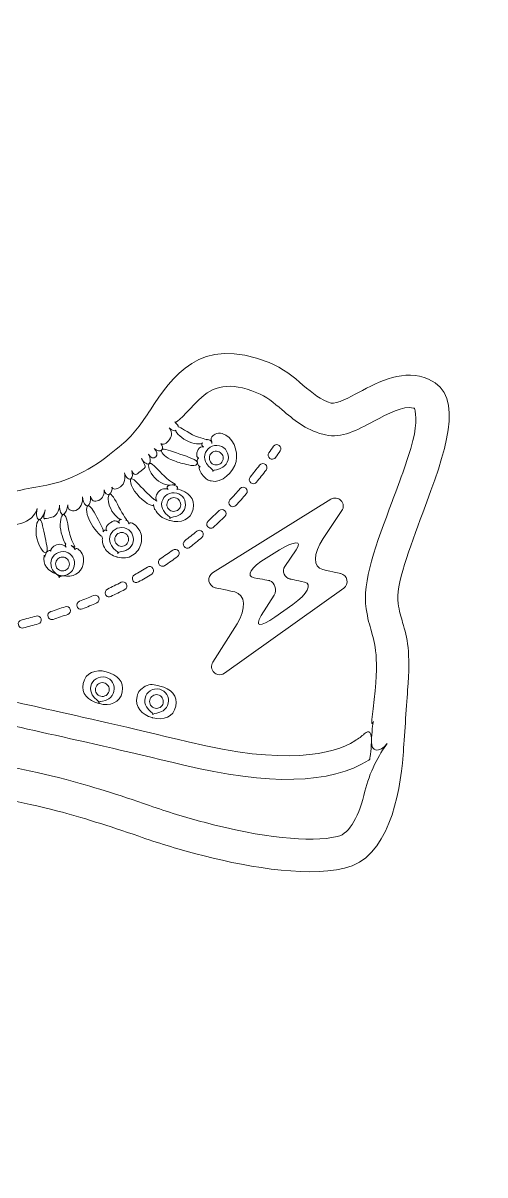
# Model space of a CAD drawing. Header units: inches. Extents: x 147 to 457, y -536 to -220.
# Drawn here: x 376.41 to 384.96, y -331.96 to -310.66 of the extents above; entities that cross this region are included whole.
import ezdxf

# ---------------------------------------------------------------- set-up
doc = ezdxf.new("R2010")
doc.units = ezdxf.units.IN
doc.header["$MEASUREMENT"] = 0
doc.layers.add('Layer 1', color=7, linetype='Continuous')

# ---------------------------------------------------------------- blocks, each defined once
blk = doc.blocks.new('block 5')
at = {"layer": 'Layer 1', "lineweight": 0}
for points in [[(303.59, -260.414), (238.257, -260.414), (183.057, -303.759), (165.153, -363.258), (165.153, -363.258), (442.028, -363.258), (442.028, -363.258), (424.123, -303.759), (368.923, -260.414), (303.59, -260.414)], [(303.59, -260.414), (253.373, -260.414), (210.944, -303.759), (197.185, -363.258), (197.185, -363.258), (409.998, -363.258), (409.998, -363.258), (396.235, -303.759), (353.809, -260.414), (303.59, -260.414)]]:
    blk.add_open_spline(points, degree=3, knots=[0, 0, 0, 0, 1, 1, 1, 2, 2, 2, 3, 3, 3, 3], dxfattribs=at)
blk = doc.blocks.new('block 115')
at = {"layer": 'Layer 1', "lineweight": 0}
for points, knots in [([(369.401, -321.763), (369.078, -323.253), (373.072, -324.394), (373.878, -324.606), (374.415, -324.748), (374.9, -324.851), (375.283, -324.9), (375.283, -324.9), (375.321, -324.906), (375.321, -324.906), (375.833, -324.971), (376.315, -325.035), (377.054, -325.23), (377.49, -325.346), (377.982, -325.498), (378.552, -325.697), (378.891, -325.815), (379.255, -325.927), (379.605, -326.02), (380.435, -326.239), (381.585, -326.464), (382.36, -326.289), (383.165, -326.106), (383.388, -324.948), (383.445, -324.196), (383.472, -323.865), (383.502, -323.329), (383.529, -322.997), (383.589, -322.274), (383.518, -322.024), (383.437, -321.745), (383.406, -321.636), (383.376, -321.534), (383.352, -321.39), (383.299, -321.07), (383.569, -320.351), (383.808, -319.717), (384.224, -318.603), (384.618, -317.551), (383.918, -317.241), (383.472, -317.044), (383.011, -317.281), (382.619, -317.489), (382.468, -317.571), (382.217, -317.705), (382.111, -317.683), (381.925, -317.632), (381.771, -317.502), (381.591, -317.352), (381.418, -317.204), (381.221, -317.038), (380.964, -316.934), (379.67, -316.42), (379.17, -317.203), (378.766, -317.81), (378.607, -318.049), (378.457, -318.273), (378.276, -318.418), (378.276, -318.418), (378.187, -318.493), (378.187, -318.493), (377.906, -318.727), (377.437, -319.116), (376.715, -319.228), (376.333, -319.289), (375.99, -319.378), (375.719, -319.464), (375.402, -319.564), (374.883, -319.643), (374.554, -319.677), (374.44, -319.69), (374.34, -319.706), (374.246, -319.726), (373.921, -319.797), (373.417, -319.879), (373.086, -319.877), (373.02, -319.877), (372.961, -319.878), (372.903, -319.882), (372.571, -319.902), (372.245, -319.975), (372.154, -319.947), (372.103, -319.932), (372.047, -319.915), (371.987, -319.9), (371.469, -319.762), (370.717, -319.674), (370.075, -320.041), (369.669, -320.272), (369.609, -320.617), (369.519, -321.139), (369.491, -321.31), (369.454, -321.517), (369.401, -321.763)], [0, 0, 0, 0, 1, 1, 1, 2, 2, 2, 3, 3, 3, 4, 4, 4, 5, 5, 5, 6, 6, 6, 7, 7, 7, 8, 8, 8, 9, 9, 9, 10, 10, 10, 11, 11, 11, 12, 12, 12, 13, 13, 13, 14, 14, 14, 15, 15, 15, 16, 16, 16, 17, 17, 17, 18, 18, 18, 19, 19, 19, 20, 20, 20, 21, 21, 21, 22, 22, 22, 23, 23, 23, 24, 24, 24, 25, 25, 25, 26, 26, 26, 27, 27, 27, 28, 28, 28, 29, 29, 29, 30, 30, 30, 31, 31, 31, 31]), ([(370.303, -320.613), (370.321, -320.594), (370.346, -320.578), (370.372, -320.562), (370.861, -320.284), (371.498, -320.391), (371.834, -320.48), (371.863, -320.487), (371.891, -320.495), (371.915, -320.503), (371.961, -320.516), (372.027, -320.47), (372.07, -320.405), (372.027, -320.47), (372.047, -320.543), (372.105, -320.565), (372.047, -320.544), (371.857, -320.771), (371.835, -321.103), (371.832, -321.143), (371.831, -321.181), (371.831, -321.221), (371.835, -321.553), (371.971, -321.792), (371.989, -321.782), (371.971, -321.792), (372.012, -321.835), (372.08, -321.867), (372.15, -321.9), (372.212, -321.918), (372.217, -321.912), (372.212, -321.918), (372.323, -321.975), (372.468, -322.034), (372.613, -322.095), (372.727, -322.135), (372.722, -322.127), (372.719, -322.123), (372.716, -322.118), (372.712, -322.114), (372.699, -322.102), (372.689, -322.09), (372.68, -322.077), (372.661, -322.057), (372.582, -322.086), (372.519, -322.077), (372.477, -322.072), (372.424, -322.122), (372.391, -322.113), (372.391, -322.113), (372.391, -322.113), (372.389, -322.113), (372.424, -322.122), (372.477, -322.071), (372.516, -322.077), (372.579, -322.086), (372.606, -322.03), (372.567, -321.984), (372.531, -321.935), (372.491, -321.88), (372.473, -321.878), (372.491, -321.88), (372.323, -321.652), (372.286, -321.324), (372.279, -321.261), (372.278, -321.197), (372.281, -321.14), (372.305, -320.809), (372.439, -320.623), (372.355, -320.631), (372.332, -320.633), (372.31, -320.631), (372.287, -320.628), (372.31, -320.631), (372.335, -320.631), (372.359, -320.629), (372.442, -320.62), (372.56, -320.515), (372.554, -320.418), (372.56, -320.515), (372.637, -320.517), (372.818, -320.494), (372.997, -320.472), (373.168, -320.402), (373.206, -320.311), (373.168, -320.402), (373.182, -320.481), (373.224, -320.485), (373.268, -320.487), (373.32, -320.43), (373.351, -320.357), (373.32, -320.43), (373.39, -320.498), (373.497, -320.511), (373.558, -320.519), (373.623, -320.528), (373.691, -320.542), (373.694, -320.542), (373.698, -320.542), (373.702, -320.542), (373.705, -320.541), (373.734, -320.438), (373.801, -320.33), (373.734, -320.438), (373.751, -320.547), (373.797, -320.538), (373.845, -320.527), (373.899, -320.449), (373.944, -320.384), (373.902, -320.447), (373.89, -320.503), (373.905, -320.498), (373.911, -320.494), (373.92, -320.491), (373.928, -320.486), (373.935, -320.481), (373.996, -320.438), (374.119, -320.391), (374.232, -320.348), (374.342, -320.225), (374.391, -320.107), (374.342, -320.224), (374.361, -320.317), (374.406, -320.308), (374.451, -320.299), (374.503, -320.222), (374.537, -320.141), (374.503, -320.222), (374.573, -320.279), (374.683, -320.27), (374.79, -320.26), (374.895, -320.172), (374.93, -320.068), (374.895, -320.172), (374.913, -320.26), (374.955, -320.264), (374.998, -320.266), (375.048, -320.195), (375.075, -320.106), (375.048, -320.195), (375.064, -320.268), (375.105, -320.27), (375.13, -320.271), (375.153, -320.272), (375.179, -320.275), (375.231, -320.279), (375.284, -320.27), (375.334, -320.247), (375.334, -320.248), (375.353, -320.237), (375.391, -320.223), (375.422, -320.209), (375.457, -320.109), (375.486, -320.004), (375.457, -320.109), (375.483, -320.184), (375.529, -320.167), (375.575, -320.148), (375.621, -320.079), (375.643, -320.01), (375.621, -320.079), (375.684, -320.108), (375.776, -320.077), (375.868, -320.047), (375.95, -319.942), (375.975, -319.847), (375.95, -319.942), (375.978, -320.013), (376.021, -320.001), (376.065, -319.988), (376.108, -319.927), (376.125, -319.862), (376.107, -319.927), (376.219, -319.946), (376.366, -319.911), (376.515, -319.877), (376.641, -319.754), (376.672, -319.634), (376.641, -319.754), (376.67, -319.848), (376.711, -319.839), (376.754, -319.832), (376.794, -319.748), (376.819, -319.658), (376.794, -319.748), (376.791, -319.825), (376.798, -319.824), (376.8, -319.824), (376.805, -319.822), (376.81, -319.822), (376.855, -319.815), (376.9, -319.805), (376.944, -319.797), (377.019, -319.78), (377.079, -319.678), (377.086, -319.571), (377.079, -319.678), (377.114, -319.756), (377.156, -319.744), (377.197, -319.732), (377.23, -319.651), (377.236, -319.565), (377.23, -319.651), (377.301, -319.702), (377.388, -319.67), (377.473, -319.64), (377.518, -319.526), (377.51, -319.419), (377.518, -319.526), (377.571, -319.597), (377.609, -319.582), (377.648, -319.566), (377.663, -319.486), (377.658, -319.406), (377.663, -319.486), (377.739, -319.523), (377.811, -319.484), (377.885, -319.445), (377.924, -319.357), (377.908, -319.287), (377.924, -319.357), (377.972, -319.393), (378.008, -319.371), (378.046, -319.347), (378.064, -319.289), (378.054, -319.24), (378.064, -319.289), (378.138, -319.287), (378.213, -319.232), (378.289, -319.18), (378.31, -319.065), (378.284, -318.973), (378.31, -319.065), (378.374, -319.113), (378.407, -319.088), (378.438, -319.064), (378.439, -318.994), (378.423, -318.931), (378.439, -318.994), (378.489, -319.022), (378.518, -318.998), (378.537, -318.982), (378.554, -318.969), (378.572, -318.954), (378.572, -318.954), (378.655, -318.886), (378.655, -318.886), (378.66, -318.881), (378.666, -318.876), (378.672, -318.871), (378.68, -318.862), (378.647, -318.792), (378.603, -318.71), (378.647, -318.792), (378.714, -318.833), (378.746, -318.804), (378.776, -318.775), (378.769, -318.698), (378.733, -318.63), (378.769, -318.698), (378.831, -318.719), (378.867, -318.68), (378.903, -318.639), (378.886, -318.573), (378.839, -318.525), (378.886, -318.573), (378.952, -318.581), (378.978, -318.548), (379.006, -318.515), (378.992, -318.467), (378.959, -318.432), (378.992, -318.467), (379.069, -318.431), (379.12, -318.358), (379.171, -318.286), (379.166, -318.192), (379.114, -318.144), (379.166, -318.192), (379.224, -318.207), (379.237, -318.186), (379.224, -318.207), (379.302, -318.308), (379.435, -318.377), (379.565, -318.45), (379.702, -318.449), (379.732, -318.42), (379.702, -318.449), (379.715, -318.486), (379.753, -318.492), (379.715, -318.486), (379.666, -318.504), (379.65, -318.54), (379.642, -318.56), (379.634, -318.582), (379.629, -318.606), (379.624, -318.622), (379.624, -318.638), (379.624, -318.652), (379.624, -318.678), (379.643, -318.701), (379.663, -318.706), (379.643, -318.701), (379.627, -318.736), (379.635, -318.78), (379.646, -318.825), (379.67, -318.859), (379.675, -318.859), (379.679, -318.86), (379.682, -318.859), (379.685, -318.859), (379.682, -318.859), (379.676, -318.87), (379.671, -318.878), (379.663, -318.889), (379.684, -318.963), (379.744, -319.031), (379.778, -319.073), (379.821, -319.107), (379.875, -319.122), (379.875, -319.122), (379.889, -319.124), (379.89, -319.124), (380.087, -319.177), (380.307, -318.964), (380.352, -318.765), (380.394, -318.57), (380.299, -318.301), (380.093, -318.245), (380.052, -318.235), (380.009, -318.244), (379.967, -318.261), (379.901, -318.286), (379.882, -318.327), (379.894, -318.365), (379.901, -318.388), (379.905, -318.414), (379.903, -318.433), (379.905, -318.414), (379.897, -318.395), (379.887, -318.381), (379.867, -318.357), (379.828, -318.359), (379.815, -318.362), (379.828, -318.359), (379.7, -318.342), (379.549, -318.269), (379.397, -318.194), (379.289, -318.11), (379.281, -318.122), (379.289, -318.11), (379.259, -318.07), (379.216, -318.031), (379.259, -318.07), (379.428, -317.859), (379.663, -317.626), (379.928, -317.361), (380.223, -317.286), (380.74, -317.492), (380.907, -317.558), (381.051, -317.68), (381.205, -317.81), (381.409, -317.982), (381.639, -318.177), (381.958, -318.261), (381.958, -318.261), (382.01, -318.274), (382.01, -318.274), (382.304, -318.34), (382.595, -318.184), (382.903, -318.019), (383.159, -317.882), (383.45, -317.728), (383.638, -317.777), (383.644, -317.778), (383.651, -317.782), (383.656, -317.784), (383.669, -317.788), (383.716, -318.057), (383.627, -318.377), (383.526, -318.753), (383.352, -319.218), (383.242, -319.504), (382.953, -320.278), (382.68, -321.007), (382.76, -321.487), (382.789, -321.666), (382.825, -321.794), (382.858, -321.908), (382.943, -322.205), (383.012, -322.438), (382.866, -323.538), (382.864, -323.554), (382.864, -323.57), (382.864, -323.585), (382.864, -323.594), (382.864, -323.601), (382.865, -323.608), (382.865, -323.621), (382.879, -323.608), (382.894, -323.576), (382.879, -323.608), (382.866, -323.773), (382.86, -323.95), (382.852, -324.126), (383.004, -324.167), (383.151, -323.982), (383.004, -324.167), (382.815, -324.537), (382.738, -324.86), (382.637, -325.296), (382.468, -325.645), (382.227, -325.701), (381.715, -325.816), (380.84, -325.724), (379.76, -325.438), (379.423, -325.349), (379.074, -325.241), (378.749, -325.129), (378.164, -324.925), (377.659, -324.767), (377.206, -324.646), (376.433, -324.441), (375.931, -324.377), (375.398, -324.308), (375.398, -324.308), (375.359, -324.302), (375.359, -324.302), (375.007, -324.257), (374.536, -324.158), (374.031, -324.024), (374.005, -324.018), (373.98, -324.01), (373.956, -324.004), (373.914, -323.992), (373.838, -324.054), (373.769, -324.13), (373.838, -324.054), (373.775, -323.955), (373.645, -323.917), (373.515, -323.879), (373.397, -323.861), (373.382, -323.879), (373.397, -323.861), (373.151, -323.77), (372.838, -323.663), (370.997, -323.037), (369.902, -322.294), (369.989, -321.889), (370.046, -321.632), (370.081, -321.418), (370.113, -321.238), (370.113, -321.234), (370.113, -321.23), (370.115, -321.227), (370.117, -321.218), (370.043, -321.145), (369.964, -321.048), (370.043, -321.145), (370.137, -321.092), (370.168, -320.943), (370.197, -320.794), (370.239, -320.661), (370.234, -320.636), (370.239, -320.664), (370.266, -320.646), (370.303, -320.613), (370.303, -320.613), (370.303, -320.613), (370.303, -320.613)], [0, 0, 0, 0, 1, 1, 1, 2, 2, 2, 3, 3, 3, 4, 4, 4, 5, 5, 5, 6, 6, 6, 7, 7, 7, 8, 8, 8, 9, 9, 9, 10, 10, 10, 11, 11, 11, 12, 12, 12, 13, 13, 13, 14, 14, 14, 15, 15, 15, 16, 16, 16, 17, 17, 17, 18, 18, 18, 19, 19, 19, 20, 20, 20, 21, 21, 21, 22, 22, 22, 23, 23, 23, 24, 24, 24, 25, 25, 25, 26, 26, 26, 27, 27, 27, 28, 28, 28, 29, 29, 29, 30, 30, 30, 31, 31, 31, 32, 32, 32, 33, 33, 33, 34, 34, 34, 35, 35, 35, 36, 36, 36, 37, 37, 37, 38, 38, 38, 39, 39, 39, 40, 40, 40, 41, 41, 41, 42, 42, 42, 43, 43, 43, 44, 44, 44, 45, 45, 45, 46, 46, 46, 47, 47, 47, 48, 48, 48, 49, 49, 49, 50, 50, 50, 51, 51, 51, 52, 52, 52, 53, 53, 53, 54, 54, 54, 55, 55, 55, 56, 56, 56, 57, 57, 57, 58, 58, 58, 59, 59, 59, 60, 60, 60, 61, 61, 61, 62, 62, 62, 63, 63, 63, 64, 64, 64, 65, 65, 65, 66, 66, 66, 67, 67, 67, 68, 68, 68, 69, 69, 69, 70, 70, 70, 71, 71, 71, 72, 72, 72, 73, 73, 73, 74, 74, 74, 75, 75, 75, 76, 76, 76, 77, 77, 77, 78, 78, 78, 79, 79, 79, 80, 80, 80, 81, 81, 81, 82, 82, 82, 83, 83, 83, 84, 84, 84, 85, 85, 85, 86, 86, 86, 87, 87, 87, 88, 88, 88, 89, 89, 89, 90, 90, 90, 91, 91, 91, 92, 92, 92, 93, 93, 93, 94, 94, 94, 95, 95, 95, 96, 96, 96, 97, 97, 97, 98, 98, 98, 99, 99, 99, 100, 100, 100, 101, 101, 101, 102, 102, 102, 103, 103, 103, 104, 104, 104, 105, 105, 105, 106, 106, 106, 107, 107, 107, 108, 108, 108, 109, 109, 109, 110, 110, 110, 111, 111, 111, 112, 112, 112, 113, 113, 113, 114, 114, 114, 115, 115, 115, 116, 116, 116, 117, 117, 117, 118, 118, 118, 119, 119, 119, 120, 120, 120, 121, 121, 121, 122, 122, 122, 123, 123, 123, 124, 124, 124, 125, 125, 125, 126, 126, 126, 127, 127, 127, 128, 128, 128, 129, 129, 129, 130, 130, 130, 131, 131, 131, 132, 132, 132, 133, 133, 133, 134, 134, 134, 135, 135, 135, 136, 136, 136, 137, 137, 137, 138, 138, 138, 139, 139, 139, 140, 140, 140, 141, 141, 141, 142, 142, 142, 143, 143, 143, 144, 144, 144, 145, 145, 145, 146, 146, 146, 147, 147, 147, 148, 148, 148, 149, 149, 149, 150, 150, 150, 151, 151, 151, 152, 152, 152, 153, 153, 153, 154, 154, 154, 155, 155, 155, 156, 156, 156, 156]), ([(379.775, -318.64), (379.788, -318.582), (379.822, -318.533), (379.871, -318.501), (379.923, -318.47), (379.98, -318.459), (380.048, -318.475), (380.161, -318.504), (380.23, -318.619), (380.204, -318.735), (380.191, -318.794), (380.154, -318.843), (380.108, -318.872), (380.028, -318.924), (379.935, -318.916), (379.928, -318.936), (379.92, -318.956), (379.918, -318.956), (379.923, -318.935), (379.93, -318.915), (379.851, -318.88), (379.803, -318.801), (379.772, -318.754), (379.762, -318.698), (379.775, -318.64), (379.775, -318.64), (379.775, -318.64), (379.775, -318.64)], [0, 0, 0, 0, 1, 1, 1, 2, 2, 2, 3, 3, 3, 4, 4, 4, 5, 5, 5, 6, 6, 6, 7, 7, 7, 8, 8, 8, 9, 9, 9, 9]), ([(372.212, -320.607), (372.233, -320.617), (372.258, -320.623), (372.283, -320.627), (372.258, -320.623), (372.233, -320.617), (372.212, -320.607)], [0, 0, 0, 0, 1, 1, 1, 2, 2, 2, 2])]:
    blk.add_open_spline(points, degree=3, knots=knots, dxfattribs=at)
blk = doc.blocks.new('block 114')
at = {"layer": 'Layer 1'}
blk.add_blockref('block 115', (0, 0), dxfattribs=at)
blk = doc.blocks.new('block 117')
at = {"layer": 'Layer 1', "lineweight": 0}
blk.add_open_spline([(372.176, -321.952), (372.196, -321.941), (372.152, -321.901), (372.086, -321.87), (372.019, -321.84), (371.975, -321.842), (371.989, -321.875), (372.006, -321.908), (372.045, -321.939), (372.077, -321.945), (372.045, -321.939), (372.084, -322.057), (372.185, -322.193), (372.245, -322.272), (372.312, -322.351), (372.391, -322.429), (372.313, -322.352), (372.245, -322.282), (372.183, -322.212), (372.073, -322.089), (371.996, -321.972), (371.987, -321.982), (371.977, -321.992), (371.938, -321.986), (371.929, -321.946), (371.922, -321.921), (371.922, -321.892), (371.928, -321.872), (371.928, -321.868), (371.932, -321.86), (371.936, -321.851), (371.941, -321.839), (371.703, -321.721), (371.409, -321.568), (371.107, -321.412), (370.855, -321.261), (370.661, -321.122), (370.394, -320.926), (370.195, -320.806), (370.167, -320.95), (370.137, -321.095), (370.314, -321.4), (370.593, -321.582), (371.298, -322.041), (372.338, -322.47), (373.124, -322.761), (373.435, -322.876), (373.691, -322.947), (373.69, -322.928), (373.691, -322.948), (373.704, -322.968), (373.721, -322.973), (373.704, -322.968), (373.705, -323.18), (373.635, -323.434), (373.563, -323.686), (373.515, -323.881), (373.645, -323.918), (373.775, -323.955), (373.999, -323.809), (374.067, -323.563), (374.138, -323.318), (374.053, -323.081), (373.945, -323.046), (374.053, -323.081), (374.143, -323.05), (374.142, -322.978), (374.143, -323.05), (374.322, -323.167), (374.548, -323.233), (374.685, -323.274), (374.823, -323.312), (374.959, -323.349), (375.499, -323.492), (376.056, -323.616), (376.747, -323.77), (377.424, -323.922), (378.266, -324.109), (379.363, -324.376), (380.955, -324.762), (382.115, -324.732), (382.81, -324.286), (382.815, -324.284), (382.819, -324.28), (382.823, -324.277), (382.83, -324.272), (382.852, -324.126), (382.859, -323.951), (382.866, -323.774), (382.815, -323.717), (382.727, -323.802), (382.68, -323.844), (382.622, -323.889), (382.554, -323.931), (382.143, -324.183), (381.272, -324.39), (379.465, -323.951), (378.365, -323.683), (377.521, -323.495), (376.842, -323.343), (375.616, -323.069), (374.877, -322.904), (373.891, -322.57), (373.685, -322.499), (373.484, -322.428), (373.292, -322.356), (372.98, -322.241), (372.78, -322.204), (372.774, -322.291), (372.78, -322.204), (372.613, -322.095), (372.468, -322.034), (372.323, -321.975), (372.196, -321.941), (372.176, -321.952)], degree=3, knots=[0, 0, 0, 0, 1, 1, 1, 2, 2, 2, 3, 3, 3, 4, 4, 4, 5, 5, 5, 6, 6, 6, 7, 7, 7, 8, 8, 8, 9, 9, 9, 10, 10, 10, 11, 11, 11, 12, 12, 12, 13, 13, 13, 14, 14, 14, 15, 15, 15, 16, 16, 16, 17, 17, 17, 18, 18, 18, 19, 19, 19, 20, 20, 20, 21, 21, 21, 22, 22, 22, 23, 23, 23, 24, 24, 24, 25, 25, 25, 26, 26, 26, 27, 27, 27, 28, 28, 28, 29, 29, 29, 30, 30, 30, 31, 31, 31, 32, 32, 32, 33, 33, 33, 34, 34, 34, 35, 35, 35, 36, 36, 36, 37, 37, 37, 38, 38, 38, 38], dxfattribs=at)
blk = doc.blocks.new('block 116')
at = {"layer": 'Layer 1'}
blk.add_blockref('block 117', (0, 0), dxfattribs=at)
blk = doc.blocks.new('block 137')
at = {"layer": 'Layer 1', "lineweight": 0}
blk.add_open_spline([(376.668, -320.2), (376.716, -320.386), (376.818, -320.483), (376.845, -320.444), (376.872, -320.405), (376.836, -320.266), (376.804, -320.111), (376.77, -319.956), (376.754, -319.832), (376.711, -319.84), (376.67, -319.848), (376.62, -320.014), (376.668, -320.2)], degree=3, knots=[0, 0, 0, 0, 1, 1, 1, 2, 2, 2, 3, 3, 3, 4, 4, 4, 4], dxfattribs=at)
blk = doc.blocks.new('block 136')
at = {"layer": 'Layer 1'}
blk.add_blockref('block 137', (0, 0), dxfattribs=at)
blk = doc.blocks.new('block 139')
at = {"layer": 'Layer 1', "lineweight": 0}
blk.add_open_spline([(377.106, -320.032), (377.132, -320.177), (377.189, -320.288), (377.202, -320.288), (377.189, -320.288), (377.189, -320.316), (377.206, -320.351), (377.189, -320.316), (377.108, -320.279), (377.031, -320.304), (376.952, -320.331), (376.911, -320.4), (376.922, -320.423), (376.911, -320.4), (376.872, -320.405), (376.845, -320.444), (376.818, -320.483), (376.808, -320.526), (376.811, -320.532), (376.808, -320.526), (376.8, -320.52), (376.802, -320.51), (376.803, -320.502), (376.803, -320.492), (376.8, -320.502), (376.762, -320.676), (376.87, -320.79), (377.031, -320.85), (377.007, -320.828), (376.978, -320.802), (376.956, -320.766), (376.928, -320.718), (376.916, -320.661), (376.929, -320.604), (376.956, -320.485), (377.072, -320.41), (377.2, -320.438), (377.315, -320.467), (377.385, -320.583), (377.358, -320.698), (377.346, -320.757), (377.31, -320.806), (377.263, -320.835), (377.222, -320.861), (377.181, -320.872), (377.146, -320.88), (377.326, -320.91), (377.484, -320.844), (377.522, -320.661), (377.541, -320.591), (377.53, -320.529), (377.504, -320.474), (377.457, -320.378), (377.382, -320.356), (377.372, -320.388), (377.371, -320.392), (377.368, -320.393), (377.367, -320.396), (377.366, -320.372), (377.336, -320.336), (377.301, -320.319), (377.341, -320.34), (377.371, -320.356), (377.368, -320.349), (377.37, -320.344), (377.368, -320.339), (377.367, -320.335), (377.313, -320.244), (377.278, -320.141), (377.259, -320.038), (377.226, -319.866), (377.197, -319.733), (377.156, -319.745), (377.113, -319.758), (377.08, -319.886), (377.106, -320.032)], degree=3, knots=[0, 0, 0, 0, 1, 1, 1, 2, 2, 2, 3, 3, 3, 4, 4, 4, 5, 5, 5, 6, 6, 6, 7, 7, 7, 8, 8, 8, 9, 9, 9, 10, 10, 10, 11, 11, 11, 12, 12, 12, 13, 13, 13, 14, 14, 14, 15, 15, 15, 16, 16, 16, 17, 17, 17, 18, 18, 18, 19, 19, 19, 20, 20, 20, 21, 21, 21, 22, 22, 22, 23, 23, 23, 24, 24, 24, 25, 25, 25, 25], dxfattribs=at)
blk = doc.blocks.new('block 138')
at = {"layer": 'Layer 1'}
blk.add_blockref('block 139', (0, 0), dxfattribs=at)
blk = doc.blocks.new('block 141')
at = {"layer": 'Layer 1', "lineweight": 0}
blk.add_open_spline([(377.086, -320.871), (377.064, -320.865), (377.05, -320.856), (377.031, -320.85), (377.059, -320.873), (377.08, -320.889), (377.078, -320.901), (377.072, -320.92), (377.074, -320.921), (377.082, -320.901), (377.087, -320.891), (377.111, -320.888), (377.146, -320.88), (377.131, -320.877), (377.117, -320.879), (377.1, -320.874), (377.1, -320.874), (377.087, -320.872), (377.086, -320.871)], degree=3, knots=[0, 0, 0, 0, 1, 1, 1, 2, 2, 2, 3, 3, 3, 4, 4, 4, 5, 5, 5, 6, 6, 6, 6], dxfattribs=at)
blk = doc.blocks.new('block 140')
at = {"layer": 'Layer 1'}
blk.add_blockref('block 141', (0, 0), dxfattribs=at)
blk = doc.blocks.new('block 143')
at = {"layer": 'Layer 1', "lineweight": 0}
blk.add_open_spline([(377.167, -320.535), (377.098, -320.521), (377.029, -320.564), (377.014, -320.633), (377, -320.702), (377.041, -320.77), (377.111, -320.785), (377.18, -320.8), (377.249, -320.757), (377.263, -320.689), (377.278, -320.62), (377.235, -320.551), (377.167, -320.535)], degree=3, knots=[0, 0, 0, 0, 1, 1, 1, 2, 2, 2, 3, 3, 3, 4, 4, 4, 4], dxfattribs=at)
blk = doc.blocks.new('block 142')
at = {"layer": 'Layer 1'}
blk.add_blockref('block 143', (0, 0), dxfattribs=at)
blk = doc.blocks.new('block 145')
at = {"layer": 'Layer 1', "lineweight": 0}
for points, knots in [([(377.667, -319.913), (377.761, -320.069), (377.869, -320.161), (377.869, -320.148), (377.869, -320.161), (377.874, -320.176), (377.879, -320.183), (377.875, -320.202), (377.867, -320.296), (377.937, -320.393), (377.985, -320.457), (378.058, -320.506), (378.145, -320.53), (378.146, -320.529), (378.159, -320.534), (378.16, -320.534), (378.256, -320.559), (378.352, -320.555), (378.435, -320.5), (378.519, -320.449), (378.573, -320.373), (378.594, -320.277), (378.616, -320.185), (378.6, -320.095), (378.553, -320.02), (378.477, -319.893), (378.37, -319.881), (378.371, -319.918), (378.37, -319.919), (378.367, -319.92), (378.367, -319.92), (378.369, -319.89), (378.343, -319.864), (378.333, -319.856), (378.325, -319.849), (378.318, -319.845), (378.31, -319.844), (378.317, -319.845), (378.323, -319.848), (378.329, -319.852), (378.339, -319.857), (378.26, -319.755), (378.185, -319.608), (378.109, -319.461), (378.043, -319.348), (378.008, -319.371), (377.972, -319.395), (377.973, -319.517), (378.031, -319.637), (378.09, -319.758), (378.187, -319.837), (378.231, -319.836), (378.187, -319.837), (378.17, -319.873), (378.192, -319.906), (378.17, -319.873), (378.122, -319.852), (378.09, -319.865), (378.07, -319.873), (378.051, -319.881), (378.032, -319.893), (378.009, -319.907), (377.989, -319.925), (377.97, -319.943), (377.94, -319.975), (377.937, -320.024), (377.958, -320.047), (377.937, -320.024), (377.906, -320.031), (377.892, -320.065), (377.906, -320.031), (377.842, -319.919), (377.772, -319.794), (377.704, -319.667), (377.648, -319.565), (377.609, -319.583), (377.571, -319.598), (377.573, -319.755), (377.667, -319.913)], [0, 0, 0, 0, 1, 1, 1, 2, 2, 2, 3, 3, 3, 4, 4, 4, 5, 5, 5, 6, 6, 6, 7, 7, 7, 8, 8, 8, 9, 9, 9, 10, 10, 10, 11, 11, 11, 12, 12, 12, 13, 13, 13, 14, 14, 14, 15, 15, 15, 16, 16, 16, 17, 17, 17, 18, 18, 18, 19, 19, 19, 20, 20, 20, 21, 21, 21, 22, 22, 22, 23, 23, 23, 24, 24, 24, 25, 25, 25, 26, 26, 26, 26]), ([(378.113, -320.02), (378.162, -319.988), (378.222, -319.978), (378.289, -319.993), (378.402, -320.023), (378.472, -320.137), (378.446, -320.252), (378.435, -320.31), (378.399, -320.359), (378.351, -320.391), (378.325, -320.406), (378.298, -320.417), (378.27, -320.421), (378.224, -320.43), (378.178, -320.436), (378.169, -320.456), (378.162, -320.474), (378.16, -320.475), (378.166, -320.455), (378.172, -320.434), (378.092, -320.399), (378.045, -320.319), (378.015, -320.272), (378.004, -320.216), (378.017, -320.158), (378.03, -320.101), (378.064, -320.051), (378.113, -320.02), (378.113, -320.02), (378.113, -320.02), (378.113, -320.02)], [0, 0, 0, 0, 1, 1, 1, 2, 2, 2, 3, 3, 3, 4, 4, 4, 5, 5, 5, 6, 6, 6, 7, 7, 7, 8, 8, 8, 9, 9, 9, 10, 10, 10, 10])]:
    blk.add_open_spline(points, degree=3, knots=knots, dxfattribs=at)
blk = doc.blocks.new('block 144')
at = {"layer": 'Layer 1'}
blk.add_blockref('block 145', (0, 0), dxfattribs=at)
blk = doc.blocks.new('block 147')
at = {"layer": 'Layer 1', "lineweight": 0}
blk.add_open_spline([(378.207, -320.332), (378.275, -320.346), (378.344, -320.303), (378.359, -320.233), (378.374, -320.166), (378.332, -320.096), (378.264, -320.081), (378.193, -320.067), (378.126, -320.11), (378.111, -320.178), (378.095, -320.247), (378.139, -320.315), (378.207, -320.332)], degree=3, knots=[0, 0, 0, 0, 1, 1, 1, 2, 2, 2, 3, 3, 3, 4, 4, 4, 4], dxfattribs=at)
blk = doc.blocks.new('block 146')
at = {"layer": 'Layer 1'}
blk.add_blockref('block 147', (0, 0), dxfattribs=at)
blk = doc.blocks.new('block 149')
at = {"layer": 'Layer 1', "lineweight": 0}
for points, knots in [([(378.56, -319.419), (378.7, -319.56), (378.829, -319.609), (378.826, -319.563), (378.829, -319.609), (378.843, -319.647), (378.845, -319.651), (378.847, -319.652), (378.851, -319.654), (378.852, -319.655), (378.854, -319.657), (378.859, -319.658), (378.861, -319.659), (378.873, -319.689), (378.898, -319.731), (378.948, -319.772), (378.993, -319.81), (379.053, -319.836), (379.117, -319.855), (379.117, -319.855), (379.131, -319.858), (379.133, -319.858), (379.33, -319.91), (379.513, -319.843), (379.557, -319.644), (379.6, -319.452), (379.468, -319.328), (379.266, -319.272), (379.266, -319.277), (379.266, -319.28), (379.262, -319.286), (379.266, -319.281), (379.265, -319.27), (379.265, -319.27), (379.265, -319.27), (379.266, -319.271), (379.266, -319.271), (379.266, -319.271), (379.266, -319.265), (379.264, -319.261), (379.265, -319.254), (379.268, -319.247), (379.266, -319.239), (379.259, -319.212), (379.19, -319.191), (379.131, -319.2), (379.071, -319.211), (379.056, -319.257), (379.094, -319.28), (379.056, -319.257), (378.965, -319.265), (378.911, -319.329), (378.858, -319.393), (378.862, -319.477), (378.888, -319.496), (378.862, -319.477), (378.842, -319.465), (378.838, -319.47), (378.842, -319.465), (378.737, -319.387), (378.631, -319.272), (378.521, -319.158), (378.439, -319.064), (378.407, -319.089), (378.374, -319.113), (378.422, -319.279), (378.56, -319.419)], [0, 0, 0, 0, 1, 1, 1, 2, 2, 2, 3, 3, 3, 4, 4, 4, 5, 5, 5, 6, 6, 6, 7, 7, 7, 8, 8, 8, 9, 9, 9, 10, 10, 10, 11, 11, 11, 12, 12, 12, 13, 13, 13, 14, 14, 14, 15, 15, 15, 16, 16, 16, 17, 17, 17, 18, 18, 18, 19, 19, 19, 20, 20, 20, 21, 21, 21, 22, 22, 22, 22]), ([(379.253, -319.348), (379.366, -319.377), (379.436, -319.492), (379.411, -319.608), (379.397, -319.667), (379.362, -319.714), (379.315, -319.745), (379.233, -319.796), (379.143, -319.792), (379.134, -319.81), (379.127, -319.829), (379.125, -319.829), (379.13, -319.809), (379.136, -319.789), (379.056, -319.753), (379.007, -319.673), (378.979, -319.628), (378.967, -319.57), (378.98, -319.513), (379.007, -319.395), (379.126, -319.318), (379.253, -319.348)], [0, 0, 0, 0, 1, 1, 1, 2, 2, 2, 3, 3, 3, 4, 4, 4, 5, 5, 5, 6, 6, 6, 7, 7, 7, 7])]:
    blk.add_open_spline(points, degree=3, knots=knots, dxfattribs=at)
blk = doc.blocks.new('block 148')
at = {"layer": 'Layer 1'}
blk.add_blockref('block 149', (0, 0), dxfattribs=at)
blk = doc.blocks.new('block 151')
at = {"layer": 'Layer 1', "lineweight": 0}
blk.add_open_spline([(378.841, -319.061), (378.935, -319.167), (379.072, -319.211), (379.131, -319.2), (379.19, -319.191), (379.237, -319.196), (379.234, -319.191), (379.232, -319.19), (379.231, -319.188), (379.228, -319.186), (379.135, -319.138), (379.056, -319.071), (378.987, -318.997), (378.868, -318.873), (378.776, -318.775), (378.746, -318.804), (378.714, -318.834), (378.747, -318.956), (378.841, -319.061)], degree=3, knots=[0, 0, 0, 0, 1, 1, 1, 2, 2, 2, 3, 3, 3, 4, 4, 4, 5, 5, 5, 6, 6, 6, 6], dxfattribs=at)
blk = doc.blocks.new('block 150')
at = {"layer": 'Layer 1'}
blk.add_blockref('block 151', (0, 0), dxfattribs=at)
blk = doc.blocks.new('block 153')
at = {"layer": 'Layer 1', "lineweight": 0}
blk.add_open_spline([(379.171, -319.685), (379.24, -319.7), (379.308, -319.657), (379.324, -319.589), (379.339, -319.52), (379.296, -319.452), (379.227, -319.436), (379.158, -319.421), (379.089, -319.464), (379.074, -319.533), (379.06, -319.602), (379.103, -319.67), (379.171, -319.685)], degree=3, knots=[0, 0, 0, 0, 1, 1, 1, 2, 2, 2, 3, 3, 3, 4, 4, 4, 4], dxfattribs=at)
blk = doc.blocks.new('block 152')
at = {"layer": 'Layer 1'}
blk.add_blockref('block 153', (0, 0), dxfattribs=at)
blk = doc.blocks.new('block 155')
at = {"layer": 'Layer 1', "lineweight": 0}
for points, knots in [([(377.522, -322.869), (377.479, -323.063), (377.614, -323.187), (377.809, -323.239), (377.809, -323.239), (377.821, -323.243), (377.821, -323.243), (378.019, -323.294), (378.201, -323.228), (378.245, -323.029), (378.287, -322.834), (378.153, -322.708), (377.947, -322.653), (377.749, -322.602), (377.567, -322.669), (377.522, -322.869)], [0, 0, 0, 0, 1, 1, 1, 2, 2, 2, 3, 3, 3, 4, 4, 4, 5, 5, 5, 5]), ([(377.936, -322.754), (378.051, -322.785), (378.12, -322.899), (378.092, -323.016), (378.081, -323.075), (378.045, -323.123), (377.997, -323.154), (377.917, -323.204), (377.825, -323.198), (377.817, -323.217), (377.81, -323.237), (377.809, -323.237), (377.812, -323.216), (377.818, -323.197), (377.739, -323.162), (377.691, -323.082), (377.663, -323.035), (377.651, -322.978), (377.665, -322.92), (377.69, -322.802), (377.809, -322.728), (377.936, -322.754), (377.936, -322.754), (377.936, -322.754), (377.936, -322.754)], [0, 0, 0, 0, 1, 1, 1, 2, 2, 2, 3, 3, 3, 4, 4, 4, 5, 5, 5, 6, 6, 6, 7, 7, 7, 8, 8, 8, 8])]:
    blk.add_open_spline(points, degree=3, knots=knots, dxfattribs=at)
blk = doc.blocks.new('block 154')
at = {"layer": 'Layer 1'}
blk.add_blockref('block 155', (0, 0), dxfattribs=at)
blk = doc.blocks.new('block 157')
at = {"layer": 'Layer 1', "lineweight": 0}
blk.add_open_spline([(377.848, -323.108), (377.918, -323.122), (377.985, -323.079), (378.001, -323.011), (378.016, -322.94), (377.973, -322.873), (377.902, -322.858), (377.834, -322.843), (377.766, -322.887), (377.752, -322.956), (377.736, -323.024), (377.78, -323.091), (377.848, -323.108)], degree=3, knots=[0, 0, 0, 0, 1, 1, 1, 2, 2, 2, 3, 3, 3, 4, 4, 4, 4], dxfattribs=at)
blk = doc.blocks.new('block 156')
at = {"layer": 'Layer 1'}
blk.add_blockref('block 157', (0, 0), dxfattribs=at)
blk = doc.blocks.new('block 159')
at = {"layer": 'Layer 1', "lineweight": 0}
for points, knots in [([(378.798, -323.502), (378.799, -323.502), (378.812, -323.505), (378.813, -323.506), (379.01, -323.557), (379.192, -323.491), (379.237, -323.292), (379.28, -323.098), (379.146, -322.971), (378.939, -322.917), (378.844, -322.891), (378.756, -322.868), (378.672, -322.922), (378.587, -322.976), (378.542, -323.012), (378.52, -323.109), (378.477, -323.304), (378.606, -323.451), (378.798, -323.502)], [0, 0, 0, 0, 1, 1, 1, 2, 2, 2, 3, 3, 3, 4, 4, 4, 5, 5, 5, 6, 6, 6, 6]), ([(378.764, -323.004), (378.813, -322.972), (378.873, -322.962), (378.939, -322.977), (379.054, -323.007), (379.122, -323.123), (379.098, -323.236), (379.085, -323.297), (379.047, -323.344), (379, -323.374), (378.92, -323.426), (378.827, -323.419), (378.82, -323.44), (378.813, -323.458), (378.811, -323.458), (378.814, -323.438), (378.821, -323.417), (378.744, -323.383), (378.694, -323.304), (378.666, -323.257), (378.655, -323.2), (378.668, -323.142), (378.68, -323.084), (378.714, -323.036), (378.764, -323.004), (378.764, -323.004), (378.764, -323.004), (378.764, -323.004)], [0, 0, 0, 0, 1, 1, 1, 2, 2, 2, 3, 3, 3, 4, 4, 4, 5, 5, 5, 6, 6, 6, 7, 7, 7, 8, 8, 8, 9, 9, 9, 9])]:
    blk.add_open_spline(points, degree=3, knots=knots, dxfattribs=at)
blk = doc.blocks.new('block 158')
at = {"layer": 'Layer 1'}
blk.add_blockref('block 159', (0, 0), dxfattribs=at)
blk = doc.blocks.new('block 161')
at = {"layer": 'Layer 1', "lineweight": 0}
blk.add_open_spline([(378.852, -323.329), (378.92, -323.344), (378.988, -323.301), (379.002, -323.233), (379.019, -323.164), (378.976, -323.096), (378.906, -323.08), (378.836, -323.065), (378.769, -323.109), (378.755, -323.178), (378.738, -323.247), (378.782, -323.314), (378.852, -323.329)], degree=3, knots=[0, 0, 0, 0, 1, 1, 1, 2, 2, 2, 3, 3, 3, 4, 4, 4, 4], dxfattribs=at)
blk = doc.blocks.new('block 160')
at = {"layer": 'Layer 1'}
blk.add_blockref('block 161', (0, 0), dxfattribs=at)
blk = doc.blocks.new('block 165')
at = {"layer": 'Layer 1', "lineweight": 0}
blk.add_open_spline([(378.487, -321), (378.506, -321.006), (378.526, -321.003), (378.544, -320.993), (378.627, -320.945), (378.709, -320.895), (378.792, -320.846), (378.826, -320.823), (378.836, -320.778), (378.814, -320.743), (378.795, -320.706), (378.747, -320.697), (378.711, -320.718), (378.632, -320.768), (378.55, -320.816), (378.47, -320.862), (378.435, -320.883), (378.422, -320.929), (378.441, -320.964), (378.452, -320.983), (378.469, -320.996), (378.487, -321)], degree=3, knots=[0, 0, 0, 0, 1, 1, 1, 2, 2, 2, 3, 3, 3, 4, 4, 4, 5, 5, 5, 6, 6, 6, 7, 7, 7, 7], dxfattribs=at)
blk = doc.blocks.new('block 164')
at = {"layer": 'Layer 1'}
blk.add_blockref('block 165', (0, 0), dxfattribs=at)
blk = doc.blocks.new('block 167')
at = {"layer": 'Layer 1', "lineweight": 0}
blk.add_open_spline([(379.432, -320.365), (379.454, -320.37), (379.478, -320.366), (379.499, -320.351), (379.572, -320.292), (379.646, -320.231), (379.721, -320.169), (379.752, -320.143), (379.755, -320.095), (379.728, -320.064), (379.702, -320.031), (379.655, -320.027), (379.624, -320.055), (379.551, -320.115), (379.477, -320.176), (379.404, -320.231), (379.372, -320.259), (379.365, -320.307), (379.392, -320.338), (379.403, -320.352), (379.415, -320.36), (379.432, -320.365)], degree=3, knots=[0, 0, 0, 0, 1, 1, 1, 2, 2, 2, 3, 3, 3, 4, 4, 4, 5, 5, 5, 6, 6, 6, 7, 7, 7, 7], dxfattribs=at)
blk = doc.blocks.new('block 166')
at = {"layer": 'Layer 1'}
blk.add_blockref('block 167', (0, 0), dxfattribs=at)
blk = doc.blocks.new('block 169')
at = {"layer": 'Layer 1', "lineweight": 0}
blk.add_open_spline([(380.273, -319.598), (380.299, -319.605), (380.328, -319.598), (380.347, -319.577), (380.413, -319.508), (380.477, -319.438), (380.541, -319.365), (380.568, -319.334), (380.566, -319.287), (380.535, -319.259), (380.504, -319.231), (380.457, -319.234), (380.43, -319.266), (380.365, -319.337), (380.303, -319.407), (380.238, -319.474), (380.21, -319.503), (380.211, -319.551), (380.241, -319.58), (380.251, -319.589), (380.263, -319.595), (380.273, -319.598)], degree=3, knots=[0, 0, 0, 0, 1, 1, 1, 2, 2, 2, 3, 3, 3, 4, 4, 4, 5, 5, 5, 6, 6, 6, 7, 7, 7, 7], dxfattribs=at)
blk = doc.blocks.new('block 168')
at = {"layer": 'Layer 1'}
blk.add_blockref('block 169', (0, 0), dxfattribs=at)
blk = doc.blocks.new('block 171')
at = {"layer": 'Layer 1', "lineweight": 0}
blk.add_open_spline([(378.972, -320.7), (378.991, -320.705), (379.015, -320.703), (379.032, -320.69), (379.111, -320.638), (379.19, -320.581), (379.268, -320.524), (379.301, -320.5), (379.309, -320.453), (379.285, -320.42), (379.261, -320.386), (379.213, -320.378), (379.18, -320.404), (379.103, -320.459), (379.025, -320.513), (378.948, -320.564), (378.914, -320.588), (378.906, -320.635), (378.93, -320.669), (378.939, -320.684), (378.955, -320.695), (378.972, -320.7)], degree=3, knots=[0, 0, 0, 0, 1, 1, 1, 2, 2, 2, 3, 3, 3, 4, 4, 4, 5, 5, 5, 6, 6, 6, 7, 7, 7, 7], dxfattribs=at)
blk = doc.blocks.new('block 170')
at = {"layer": 'Layer 1'}
blk.add_blockref('block 171', (0, 0), dxfattribs=at)
blk = doc.blocks.new('block 173')
at = {"layer": 'Layer 1', "lineweight": 0}
blk.add_open_spline([(376.926, -321.686), (376.937, -321.69), (376.952, -321.69), (376.966, -321.685), (377.057, -321.656), (377.147, -321.624), (377.238, -321.592), (377.276, -321.579), (377.299, -321.536), (377.284, -321.498), (377.27, -321.458), (377.227, -321.437), (377.188, -321.45), (377.099, -321.483), (377.01, -321.513), (376.92, -321.542), (376.88, -321.554), (376.859, -321.597), (376.871, -321.636), (376.88, -321.661), (376.901, -321.68), (376.926, -321.686)], degree=3, knots=[0, 0, 0, 0, 1, 1, 1, 2, 2, 2, 3, 3, 3, 4, 4, 4, 5, 5, 5, 6, 6, 6, 7, 7, 7, 7], dxfattribs=at)
blk = doc.blocks.new('block 172')
at = {"layer": 'Layer 1'}
blk.add_blockref('block 173', (0, 0), dxfattribs=at)
blk = doc.blocks.new('block 175')
at = {"layer": 'Layer 1', "lineweight": 0}
blk.add_open_spline([(380.652, -319.173), (380.679, -319.18), (380.711, -319.171), (380.728, -319.149), (380.791, -319.074), (380.85, -319.001), (380.909, -318.924), (380.935, -318.891), (380.929, -318.844), (380.897, -318.818), (380.864, -318.793), (380.817, -318.799), (380.789, -318.833), (380.732, -318.906), (380.674, -318.98), (380.614, -319.052), (380.588, -319.084), (380.591, -319.132), (380.623, -319.158), (380.633, -319.165), (380.642, -319.17), (380.652, -319.173)], degree=3, knots=[0, 0, 0, 0, 1, 1, 1, 2, 2, 2, 3, 3, 3, 4, 4, 4, 5, 5, 5, 6, 6, 6, 7, 7, 7, 7], dxfattribs=at)
blk = doc.blocks.new('block 174')
at = {"layer": 'Layer 1'}
blk.add_blockref('block 175', (0, 0), dxfattribs=at)
blk = doc.blocks.new('block 177')
at = {"layer": 'Layer 1', "lineweight": 0}
blk.add_open_spline([(379.866, -319.996), (379.891, -320.002), (379.916, -319.996), (379.935, -319.98), (380.006, -319.915), (380.076, -319.85), (380.144, -319.782), (380.175, -319.752), (380.176, -319.705), (380.145, -319.676), (380.117, -319.645), (380.069, -319.645), (380.04, -319.674), (379.972, -319.74), (379.903, -319.804), (379.836, -319.868), (379.804, -319.895), (379.802, -319.943), (379.829, -319.974), (379.84, -319.985), (379.852, -319.992), (379.866, -319.996)], degree=3, knots=[0, 0, 0, 0, 1, 1, 1, 2, 2, 2, 3, 3, 3, 4, 4, 4, 5, 5, 5, 6, 6, 6, 7, 7, 7, 7], dxfattribs=at)
blk = doc.blocks.new('block 176')
at = {"layer": 'Layer 1'}
blk.add_blockref('block 177', (0, 0), dxfattribs=at)
blk = doc.blocks.new('block 179')
at = {"layer": 'Layer 1', "lineweight": 0}
blk.add_open_spline([(377.983, -321.266), (378, -321.271), (378.018, -321.269), (378.034, -321.261), (378.12, -321.22), (378.207, -321.176), (378.293, -321.132), (378.33, -321.112), (378.342, -321.067), (378.323, -321.031), (378.305, -320.993), (378.259, -320.98), (378.224, -320.998), (378.14, -321.042), (378.054, -321.084), (377.972, -321.126), (377.933, -321.144), (377.917, -321.189), (377.935, -321.226), (377.944, -321.246), (377.962, -321.26), (377.983, -321.266)], degree=3, knots=[0, 0, 0, 0, 1, 1, 1, 2, 2, 2, 3, 3, 3, 4, 4, 4, 5, 5, 5, 6, 6, 6, 7, 7, 7, 7], dxfattribs=at)
blk = doc.blocks.new('block 178')
at = {"layer": 'Layer 1'}
blk.add_blockref('block 179', (0, 0), dxfattribs=at)
blk = doc.blocks.new('block 181')
at = {"layer": 'Layer 1', "lineweight": 0}
blk.add_open_spline([(376.375, -321.842), (376.389, -321.844), (376.401, -321.846), (376.414, -321.842), (376.505, -321.819), (376.599, -321.794), (376.691, -321.768), (376.731, -321.757), (376.755, -321.716), (376.743, -321.676), (376.732, -321.633), (376.689, -321.612), (376.651, -321.623), (376.56, -321.649), (376.467, -321.673), (376.376, -321.697), (376.337, -321.706), (376.311, -321.747), (376.322, -321.788), (376.33, -321.815), (376.351, -321.835), (376.375, -321.842)], degree=3, knots=[0, 0, 0, 0, 1, 1, 1, 2, 2, 2, 3, 3, 3, 4, 4, 4, 5, 5, 5, 6, 6, 6, 7, 7, 7, 7], dxfattribs=at)
blk = doc.blocks.new('block 180')
at = {"layer": 'Layer 1'}
blk.add_blockref('block 181', (0, 0), dxfattribs=at)
blk = doc.blocks.new('block 183')
at = {"layer": 'Layer 1', "lineweight": 0}
blk.add_open_spline([(377.461, -321.494), (377.475, -321.498), (377.494, -321.498), (377.509, -321.491), (377.598, -321.456), (377.685, -321.419), (377.773, -321.381), (377.811, -321.363), (377.829, -321.319), (377.812, -321.281), (377.795, -321.243), (377.752, -321.226), (377.714, -321.243), (377.626, -321.281), (377.539, -321.316), (377.452, -321.351), (377.414, -321.367), (377.395, -321.41), (377.411, -321.449), (377.42, -321.473), (377.437, -321.488), (377.461, -321.494)], degree=3, knots=[0, 0, 0, 0, 1, 1, 1, 2, 2, 2, 3, 3, 3, 4, 4, 4, 5, 5, 5, 6, 6, 6, 7, 7, 7, 7], dxfattribs=at)
blk = doc.blocks.new('block 182')
at = {"layer": 'Layer 1'}
blk.add_blockref('block 183', (0, 0), dxfattribs=at)
blk = doc.blocks.new('block 199')
at = {"layer": 'Layer 1', "lineweight": 0}
blk.add_open_spline([(380.978, -318.708), (380.986, -318.712), (380.995, -318.716), (381.003, -318.719), (381.032, -318.727), (381.066, -318.716), (381.084, -318.69), (381.111, -318.651), (381.141, -318.611), (381.17, -318.57), (381.193, -318.535), (381.185, -318.489), (381.15, -318.466), (381.117, -318.441), (381.07, -318.45), (381.046, -318.484), (381.019, -318.524), (380.989, -318.564), (380.962, -318.602), (380.937, -318.635), (380.945, -318.683), (380.978, -318.708)], degree=3, knots=[0, 0, 0, 0, 1, 1, 1, 2, 2, 2, 3, 3, 3, 4, 4, 4, 5, 5, 5, 6, 6, 6, 7, 7, 7, 7], dxfattribs=at)
blk = doc.blocks.new('block 198')
at = {"layer": 'Layer 1'}
blk.add_blockref('block 199', (0, 0), dxfattribs=at)
blk = doc.blocks.new('block 201')
at = {"layer": 'Layer 1', "lineweight": 0}
for points, knots in [([(379.85, -320.977), (379.86, -321.037), (379.905, -321.084), (379.967, -321.099), (379.967, -321.099), (380.128, -321.133), (380.328, -321.178), (380.526, -321.222), (380.547, -321.485), (380.37, -321.767), (380.37, -321.767), (379.923, -322.479), (379.923, -322.479), (379.884, -322.538), (379.894, -322.618), (379.947, -322.667), (379.965, -322.685), (379.988, -322.697), (380.012, -322.704), (380.054, -322.714), (380.101, -322.708), (380.138, -322.681), (380.138, -322.681), (382.345, -321.106), (382.345, -321.106), (382.393, -321.072), (382.417, -321.012), (382.404, -320.954), (382.393, -320.895), (382.347, -320.85), (382.29, -320.837), (382.29, -320.837), (382.142, -320.804), (381.958, -320.764), (381.776, -320.723), (381.777, -320.469), (381.965, -320.192), (381.965, -320.192), (382.312, -319.674), (382.312, -319.674), (382.352, -319.616), (382.346, -319.538), (382.295, -319.486), (382.246, -319.435), (382.168, -319.426), (382.109, -319.464), (382.109, -319.464), (379.919, -320.823), (379.919, -320.823), (379.867, -320.855), (379.84, -320.916), (379.85, -320.977)], [0, 0, 0, 0, 1, 1, 1, 2, 2, 2, 3, 3, 3, 4, 4, 4, 5, 5, 5, 6, 6, 6, 7, 7, 7, 8, 8, 8, 9, 9, 9, 10, 10, 10, 11, 11, 11, 12, 12, 12, 13, 13, 13, 14, 14, 14, 15, 15, 15, 16, 16, 16, 17, 17, 17, 17]), ([(380.912, -320.551), (380.912, -320.551), (381.157, -320.4), (381.157, -320.4), (381.442, -320.228), (381.58, -320.226), (381.465, -320.396), (381.465, -320.396), (381.256, -320.707), (381.256, -320.707), (381.229, -320.748), (381.224, -320.8), (381.242, -320.847), (381.26, -320.893), (381.301, -320.93), (381.349, -320.937), (381.349, -320.937), (381.471, -320.964), (381.621, -320.997), (381.771, -321.031), (381.677, -321.214), (381.405, -321.407), (381.405, -321.407), (381.071, -321.645), (381.071, -321.645), (380.8, -321.838), (380.688, -321.825), (380.819, -321.615), (380.819, -321.615), (381.059, -321.237), (381.059, -321.237), (381.083, -321.195), (381.093, -321.124), (381.073, -321.079), (381.056, -321.035), (381.024, -320.982), (380.98, -320.97), (380.977, -320.968), (380.833, -320.942), (380.688, -320.916), (380.527, -320.886), (380.626, -320.723), (380.912, -320.551), (380.912, -320.551), (380.912, -320.551), (380.912, -320.551)], [0, 0, 0, 0, 1, 1, 1, 2, 2, 2, 3, 3, 3, 4, 4, 4, 5, 5, 5, 6, 6, 6, 7, 7, 7, 8, 8, 8, 9, 9, 9, 10, 10, 10, 11, 11, 11, 12, 12, 12, 13, 13, 13, 14, 14, 14, 15, 15, 15, 15])]:
    blk.add_open_spline(points, degree=3, knots=knots, dxfattribs=at)
blk = doc.blocks.new('block 200')
at = {"layer": 'Layer 1'}
blk.add_blockref('block 201', (0, 0), dxfattribs=at)
blk = doc.blocks.new('block 203')
at = {"layer": 'Layer 1', "lineweight": 0}
blk.add_open_spline([(379.958, -318.826), (380.029, -318.842), (380.096, -318.799), (380.111, -318.73), (380.126, -318.662), (380.084, -318.593), (380.014, -318.577), (379.945, -318.561), (379.877, -318.605), (379.861, -318.675), (379.847, -318.744), (379.891, -318.81), (379.958, -318.826)], degree=3, knots=[0, 0, 0, 0, 1, 1, 1, 2, 2, 2, 3, 3, 3, 4, 4, 4, 4], dxfattribs=at)
blk = doc.blocks.new('block 202')
at = {"layer": 'Layer 1'}
blk.add_blockref('block 203', (0, 0), dxfattribs=at)
blk = doc.blocks.new('block 205')
at = {"layer": 'Layer 1', "lineweight": 0}
blk.add_open_spline([(379.137, -318.725), (379.2, -318.752), (379.276, -318.779), (379.362, -318.802), (379.41, -318.814), (379.46, -318.826), (379.513, -318.836), (379.597, -318.852), (379.647, -318.826), (379.637, -318.78), (379.626, -318.736), (379.482, -318.682), (379.312, -318.628), (379.144, -318.573), (379.006, -318.515), (378.978, -318.548), (378.952, -318.581), (379.017, -318.671), (379.137, -318.725)], degree=3, knots=[0, 0, 0, 0, 1, 1, 1, 2, 2, 2, 3, 3, 3, 4, 4, 4, 5, 5, 5, 6, 6, 6, 6], dxfattribs=at)
blk = doc.blocks.new('block 204')
at = {"layer": 'Layer 1'}
blk.add_blockref('block 205', (0, 0), dxfattribs=at)
blk = doc.blocks.new('block 113')
at = {"layer": 'Layer 1'}
for name in ['block 114', 'block 198', 'block 204', 'block 202', 'block 150', 'block 174', 'block 148', 'block 144', 'block 168', 'block 152', 'block 200', 'block 138', 'block 176', 'block 136', 'block 146', 'block 166', 'block 170', 'block 142', 'block 116', 'block 140', 'block 164', 'block 178', 'block 182', 'block 172', 'block 180', 'block 154', 'block 156', 'block 158', 'block 160']:
    blk.add_blockref(name, (0, 0), dxfattribs=at)
blk = doc.blocks.new('block 3')
at = {"layer": 'Layer 1'}
for name in ['block 5', 'block 113']:
    blk.add_blockref(name, (0, 0), dxfattribs=at)
blk = doc.blocks.new('block 2')
at = {"layer": 'Layer 1'}
blk.add_blockref('block 3', (0, 0), dxfattribs=at)

msp = doc.modelspace()

# ---------------------------------------------------------------- block references
at = {"layer": 'Layer 1'}
msp.add_blockref('block 2', (0, 0), dxfattribs=at)

doc.saveas('drawing.dxf')
